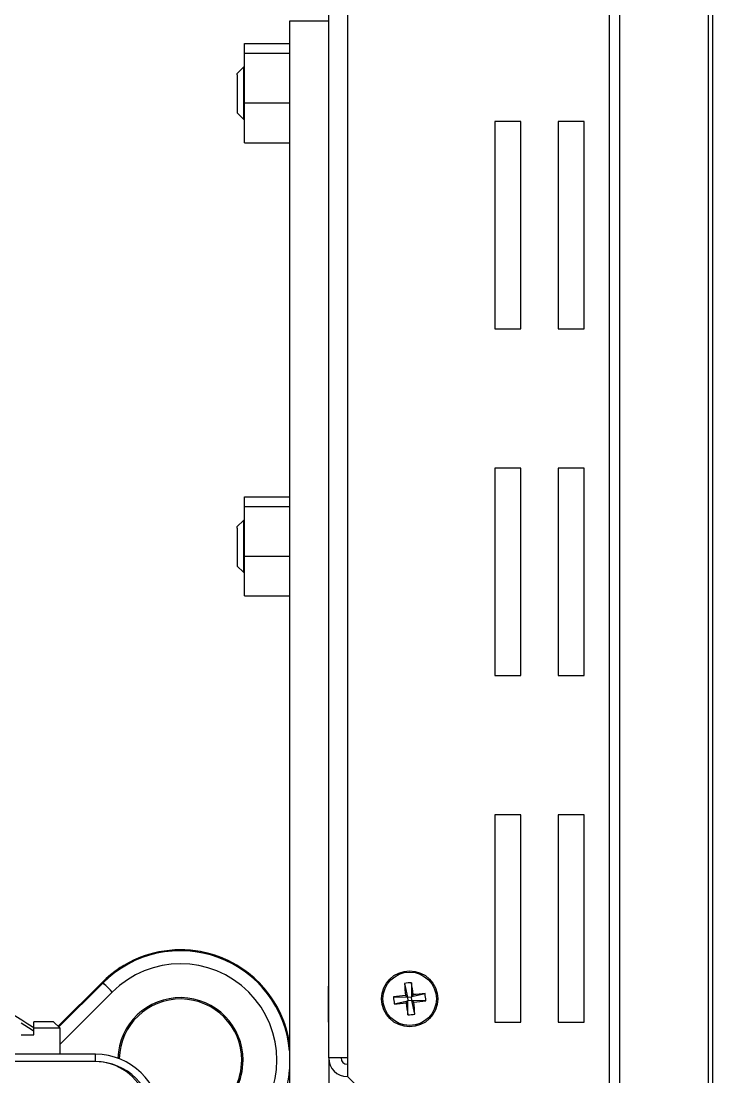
# Model space of a CAD drawing. Extents: x 7 to 135, y 1 to 99.
# Drawn here: x 131.25 to 134.58, y 48.38 to 53.47 of the extents above; entities that cross this region are included whole.
import ezdxf

# ---------------------------------------------------------------- set-up
doc = ezdxf.new("R2010")
doc.units = 0
doc.header["$MEASUREMENT"] = 0
doc.layers.add('OBJECT', color=7, linetype='CONTINUOUS')

msp = doc.modelspace()

# ---------------------------------------------------------------- linework, layer by layer
at = {"layer": 'OBJECT'}
for p, q in [((134.0872, 48.2595), (134.0872, 55.0345)), ((134.1367, 48.2595), (134.1367, 55.0345)), ((134.5641, 48.2595), (134.5641, 55.0345)), ((134.5846, 48.2595), (134.5846, 55.0345)), ((132.8246, 54.9095), (132.8246, 48.3845)), ((132.7346, 48.4745), (132.7346, 54.8195)), ((132.7346, 53.4695), (132.5466, 53.4695)), ((132.5466, 53.4695), (132.5466, 44.4969)), ((132.3286, 53.3611), (132.5466, 53.3611)), ((132.3286, 53.3143), (132.3286, 53.3611)), ((132.3286, 53.3143), (132.5466, 53.3143)), ((132.3286, 53.0757), (132.3286, 53.3143)), ((132.3244, 53.2475), (132.2946, 53.2178)), ((132.2946, 53.2105), (132.2946, 53.2178)), ((132.2946, 53.2105), (132.2946, 53.0273)), ((132.3286, 53.2475), (132.3244, 53.2475)), ((132.3244, 53.2475), (132.3244, 53.238)), ((132.3244, 53.238), (132.3244, 52.9975)), ((132.3286, 53.0757), (132.5466, 53.0757)), ((132.3286, 52.8839), (132.3286, 53.0757)), ((132.2946, 53.0273), (132.3244, 52.9975)), ((132.3244, 52.9975), (132.3286, 52.9975)), ((133.6596, 52.9865), (133.5346, 52.9865)), ((133.5346, 52.9865), (133.5346, 51.9865)), ((133.6596, 51.9865), (133.6596, 52.9865)), ((133.8396, 52.9865), (133.8396, 51.9865)), ((133.9646, 52.9865), (133.8396, 52.9865)), ((133.9646, 51.9865), (133.9646, 52.9865)), ((132.3286, 52.8839), (132.5466, 52.8839)), ((133.5346, 51.9865), (133.6596, 51.9865)), ((133.8396, 51.9865), (133.9646, 51.9865)), ((133.5346, 51.3165), (133.5346, 50.3165)), ((133.6596, 51.3165), (133.5346, 51.3165)), ((133.6596, 50.3165), (133.6596, 51.3165)), ((133.8396, 51.3165), (133.8396, 50.3165)), ((133.9646, 51.3165), (133.8396, 51.3165)), ((133.9646, 50.3165), (133.9646, 51.3165)), ((132.3286, 51.1781), (132.5466, 51.1781)), ((132.3286, 51.1313), (132.3286, 51.1781)), ((132.3286, 51.1313), (132.5466, 51.1313)), ((132.3286, 50.8927), (132.3286, 51.1313)), ((132.3244, 51.0645), (132.2946, 51.0348)), ((132.3286, 51.0645), (132.3244, 51.0645)), ((132.3244, 51.0645), (132.3244, 51.055)), ((132.2946, 51.0275), (132.2946, 51.0348)), ((132.2946, 51.0275), (132.2946, 50.8443)), ((132.3244, 51.055), (132.3244, 50.8145)), ((132.3286, 50.8927), (132.5466, 50.8927)), ((132.3286, 50.7009), (132.3286, 50.8927)), ((132.2946, 50.8443), (132.3244, 50.8145)), ((132.3244, 50.8145), (132.3286, 50.8145)), ((132.3286, 50.7009), (132.5466, 50.7009)), ((133.5346, 50.3165), (133.6596, 50.3165)), ((133.8396, 50.3165), (133.9646, 50.3165)), ((133.5346, 49.6465), (133.5346, 48.6465)), ((133.6596, 49.6465), (133.5346, 49.6465)), ((133.6596, 48.6465), (133.6596, 49.6465)), ((133.8396, 49.6465), (133.8396, 48.6465)), ((133.9646, 49.6465), (133.8396, 49.6465)), ((133.9646, 48.6465), (133.9646, 49.6465)), ((131.6449, 48.8398), (131.4321, 48.627)), ((131.4351, 48.6239), (131.648, 48.8367)), ((131.648, 48.8367), (131.6449, 48.8398)), ((133.0998, 48.8336), (133.1145, 48.7678)), ((133.1338, 48.8371), (133.1329, 48.7697)), ((131.6925, 48.7922), (131.4409, 48.5405)), ((132.7344, 48.6478), (132.7344, 48.8212)), ((133.1145, 48.7678), (133.1045, 48.7759)), ((133.1987, 48.7843), (133.1329, 48.7697)), ((133.141, 48.7796), (133.1329, 48.7697)), ((133.047, 48.7687), (133.1145, 48.7678)), ((133.0505, 48.7347), (133.1164, 48.7494)), ((133.1082, 48.7394), (133.1164, 48.7494)), ((133.1145, 48.7678), (133.1329, 48.7697)), ((133.1145, 48.7678), (133.1164, 48.7494)), ((133.1154, 48.6819), (133.1164, 48.7494)), ((133.1348, 48.7513), (133.1164, 48.7494)), ((133.1348, 48.7513), (133.1329, 48.7697)), ((133.1495, 48.6854), (133.1348, 48.7513)), ((133.1348, 48.7513), (133.1448, 48.7431)), ((133.2022, 48.7503), (133.1348, 48.7513)), ((131.4099, 48.6492), (131.3156, 48.6492)), ((131.3156, 48.6182), (131.3156, 48.6492)), ((131.4409, 48.6182), (131.4099, 48.6492)), ((133.5346, 48.6465), (133.6596, 48.6465)), ((133.8396, 48.6465), (133.9646, 48.6465)), ((131.2536, 48.5867), (131.3156, 48.5867)), ((131.3156, 48.5867), (131.3156, 48.6182)), ((131.4409, 48.6182), (131.3156, 48.6182)), ((131.4409, 48.4929), (131.4409, 48.6182)), ((131.6119, 48.4929), (130.7064, 48.4929)), ((131.6119, 48.4569), (131.6119, 48.4929)), ((132.8246, 48.4745), (132.7346, 48.4745)), ((132.7346, 48.4745), (132.7346, 44.4969)), ((131.6089, 48.4569), (130.569, 48.4569)), ((131.6119, 48.4569), (131.6089, 48.4569)), ((132.8246, 48.3845), (132.9496, 48.2595))]:
    msp.add_line(p, q, dxfattribs=at)
at = {"layer": 'OBJECT', "flags": 128}
for points in [[(131.6925, 48.7922), (131.6839, 48.8008), (131.6756, 48.8091), (131.668, 48.8167), (131.6613, 48.8234), (131.6557, 48.829), (131.6516, 48.8331), (131.649, 48.8357), (131.648, 48.8367)], [(131.2538, 48.6436), (131.3071, 48.6095), (131.3156, 48.604)]]:
    msp.add_lwpolyline(points, dxfattribs=at)
at = {"layer": 'OBJECT'}
for radius in [0.135, 0.1287]:
    msp.add_circle((133.1246, 48.7595), radius, dxfattribs=at)
for centre, radius, start, end in [((132.021, 48.4637), 0.5319, 90, 135), ((132.021, 48.4637), 0.5319, 8.7962, 135), ((132.021, 48.4637), 0.5275, 4.8763, 135), ((132.021, 48.4637), 0.5319, 8.8029, 90), ((132.021, 48.4637), 0.4645, 315, 135), ((129.2727, 45.4814), 3.744, 56.943, 65.2999), ((133.1504, 48.5088), 0.3287, 92.8925, 98.8637), ((135.2263, 48.9779), 2.1315, 183.8824, 185.4397), ((131.0219, 48.5451), 2.132, 6.3165, 7.8734), ((133.3391, 46.6561), 2.1327, 96.3168, 97.8731), ((133.3432, 46.6561), 2.1332, 93.8832, 95.4392), ((132.8739, 48.7337), 0.3288, 2.8925, 8.8632), ((132.021, 48.4637), 0.3015, 0, 178.0792), ((132.021, 48.4637), 0.295, 0, 178.5135), ((133.3753, 48.7853), 0.3287, 182.8925, 188.8637), ((132.9061, 50.8616), 2.1318, 273.8827, 275.4397), ((135.2273, 48.9739), 2.132, 186.3165, 187.8734), ((132.9103, 50.8615), 2.1313, 276.3162, 277.8736), ((131.0218, 48.541), 2.1325, 3.883, 5.4395), ((133.0988, 49.0102), 0.3287, 272.8926, 278.8636), ((131.6119, 48.1799), 0.313, 1, 90), ((132.8246, 48.4745), 0.09, 180, 270), ((132.8246, 48.4745), 0.03, 180, 270), ((131.6089, 48.1969), 0.26, 19.3349, 90), ((131.6119, 48.1799), 0.277, 1, 90), ((132.021, 48.4637), 0.295, 250.9898, 0), ((132.021, 48.4637), 0.3015, 251.4421, 0), ((132.021, 48.4637), 0.5275, 315, 355.1237)]:
    msp.add_arc(centre, radius, start, end, dxfattribs=at)

doc.saveas('drawing.dxf')
